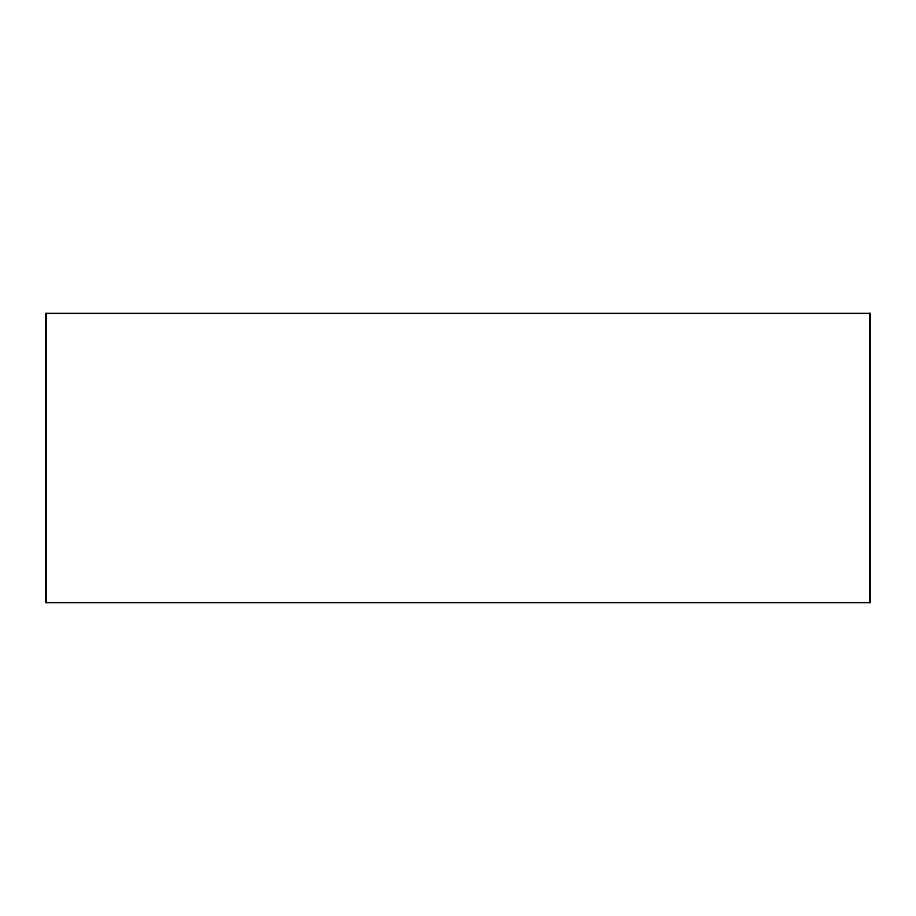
<?xml version="1.0" encoding="UTF-8"?>
<svg xmlns="http://www.w3.org/2000/svg" width="916" height="916" viewBox="0 0 916 916"><rect width="100%" height="100%" fill="white"/><g stroke="black" fill="none" stroke-linecap="round" stroke-linejoin="round"><path stroke-width="1.37" d="M869.834 313.364L869.834 602.636M46.166 313.364L46.166 602.636M870.2 313.364L45.8 313.364L45.8 602.636L870.2 602.636L870.2 313.364"/></g></svg>
